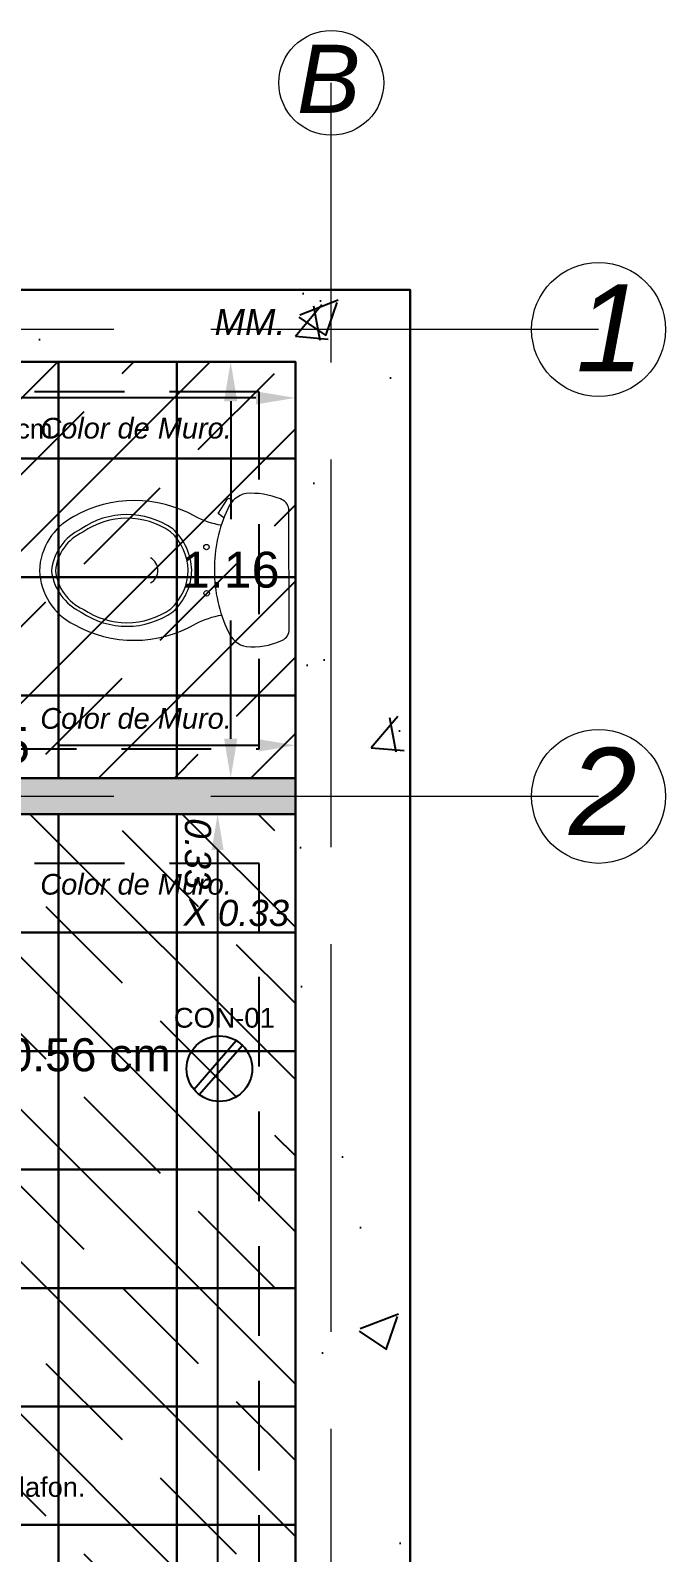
# Model space of a CAD drawing. Header units: millimetres. Extents: x 10930 to 21977, y 3784 to 7635.
# Drawn here: x 10971.637 to 10973.406, y 3818.699 to 3822.939 of the extents above; entities that cross this region are included whole.
import ezdxf

# ---------------------------------------------------------------- set-up
doc = ezdxf.new("R2010")
doc.units = ezdxf.units.MM
doc.linetypes.add('ACAD_ISO02W100', pattern=[15, 12, -3])
doc.linetypes.add('X-BB-NEW$0$HIDDEN2', pattern=[0.1875, 0.125, -0.0625])
for name, color, linetype, lineweight in [('CONTACTOS', 116, 'Continuous', 18), ('COTAS', 116, 'ACAD_ISO02W100', 20), ('LUMINARIAS', 3, 'Continuous', 18), ('MURO DUROCK', 61, 'Continuous', 25), ('PLAFON', 94, 'Continuous', 25)]:
    doc.layers.add(name, color=color, linetype=linetype, lineweight=lineweight)
for name, color, linetype in [('MEDIDAS.', 75, 'Continuous'), ('MUROS - ARQ.', 116, 'Continuous'), ('MUROS ACABADO.', 60, 'Continuous'), ('PISO PATIO PUBLICO', 81, 'Continuous')]:
    doc.layers.add(name, color=color, linetype=linetype)
doc.layers.add('MUEBLES', color=7, linetype='Continuous', lineweight=18, true_color=0xadff5c)
doc.styles.get("Standard").update_dxf_attribs({"font": 'arial.ttf'})
doc.dimstyles.get("Standard").update_dxf_attribs({"dimtxt": 0.15, "dimasz": 0.18, "dimexe": 0.18, "dimexo": 0.0625, "dimgap": 0.09, "dimtad": 0, "dimtih": 1, "dimtoh": 1, "dimzin": 0, "dimdsep": 46, "dimtxsty": 'Standard', "dimblk2": 'ARCHTICK', "dimcen": 0.09, "dimadec": 0, "dimazin": 0, "dimtfac": 1, "dimtofl": 0, "dimtmove": 0, "dimatfit": 3, "dimfxl": 1, "dimtolj": 1, "dimtzin": 0, "dimarcsym": 0})

# ---------------------------------------------------------------- blocks, each defined once
blk = doc.blocks.new('*D152')
at = {"layer": 'Defpoints', "color": 0, "transparency": 16777216}
for p in [(10970.62504958172, 3820.947300130962), (10972.37504958172, 3820.947300130962), (10972.37504958172, 3820.947300130962)]:
    blk.add_point(p, dxfattribs=at)
at = {"layer": 'MEDIDAS.', "color": 0, "lineweight": -2, "transparency": 16777216}
for p, q in [((10970.72504958172, 3820.947300130962), (10971.28450387913, 3820.947300130962)), ((10972.27504958172, 3820.947300130962), (10971.71559528431, 3820.947300130962))]:
    blk.add_line(p, q, dxfattribs=at)
at = {"layer": 'MEDIDAS.', "color": 0, "transparency": 16777216}
for points in [[(10970.72504958172, 3820.963966797628), (10970.72504958172, 3820.930633464295), (10970.62504958172, 3820.947300130962)], [(10972.27504958172, 3820.963966797628), (10972.27504958172, 3820.930633464295), (10972.37504958172, 3820.947300130962)]]:
    blk.add_solid(points, dxfattribs=at)
at = {"layer": 'MEDIDAS.', "color": 0, "transparency": 16777216, "insert": (10971.50004958172, 3820.947300130962), "char_height": 0.1, "attachment_point": 5}
blk.add_mtext('\\A1;1.75', dxfattribs=at)
blk = doc.blocks.new('_ArchTick')
at = {"color": 0, "linetype": 'ByBlock', "const_width": 0.15}
blk.add_lwpolyline([(-0.5, -0.5), (0.5, 0.5)], dxfattribs=at)
blk = doc.blocks.new('*D154')
at = {"layer": 'Defpoints', "color": 0, "transparency": 16777216}
for p in [(10972.19490314787, 3822.01586480804), (10972.19490314787, 3820.85586480804), (10972.19490314787, 3820.85586480804)]:
    blk.add_point(p, dxfattribs=at)
at = {"layer": 'MEDIDAS.', "color": 0, "lineweight": -2, "transparency": 16777216}
for p, q in [((10972.19490314787, 3821.905864808039), (10972.19490314787, 3821.576922106812)), ((10972.19490314787, 3820.96586480804), (10972.19490314787, 3821.294807509268))]:
    blk.add_line(p, q, dxfattribs=at)
at = {"layer": 'MEDIDAS.', "color": 0, "transparency": 16777216}
for points in [[(10972.17656981454, 3821.905864808039), (10972.21323648121, 3821.905864808039), (10972.19490314787, 3822.01586480804)], [(10972.17656981454, 3820.96586480804), (10972.21323648121, 3820.96586480804), (10972.19490314787, 3820.85586480804)]]:
    blk.add_solid(points, dxfattribs=at)
at = {"layer": 'MEDIDAS.', "color": 0, "transparency": 16777216, "insert": (10972.19490314787, 3821.435864808042), "char_height": 0.1, "attachment_point": 5}
blk.add_mtext('\\A1;1.16', dxfattribs=at)
blk = doc.blocks.new('*D155')
at = {"layer": 'Defpoints', "color": 0, "transparency": 16777216}
for p in [(10969.49504958172, 3821.915127128236), (10972.37504958172, 3821.915127128236), (10972.37504958172, 3821.915127128236)]:
    blk.add_point(p, dxfattribs=at)
at = {"layer": 'MEDIDAS.', "color": 0, "lineweight": -2, "transparency": 16777216}
for p, q in [((10969.60504958172, 3821.915127128236), (10970.71421738527, 3821.915127128236)), ((10972.26504958172, 3821.915127128236), (10971.15588177817, 3821.915127128236))]:
    blk.add_line(p, q, dxfattribs=at)
at = {"layer": 'MEDIDAS.', "color": 0, "transparency": 16777216}
for points in [[(10969.60504958172, 3821.93346046157), (10969.60504958172, 3821.896793794903), (10969.49504958172, 3821.915127128236)], [(10972.26504958172, 3821.93346046157), (10972.26504958172, 3821.896793794903), (10972.37504958172, 3821.915127128236)]]:
    blk.add_solid(points, dxfattribs=at)
at = {"layer": 'MEDIDAS.', "color": 0, "transparency": 16777216, "insert": (10970.93504958172, 3821.915127128236), "char_height": 0.1, "attachment_point": 5}
blk.add_mtext('\\A1;2.88', dxfattribs=at)
blk = doc.blocks.new('*D157')
at = {"layer": 'Defpoints', "color": 0, "transparency": 16777216}
for p in [(10972.37504958172, 3820.75586480804), (10972.15854647204, 3811.79586480804), (10972.37504958172, 3811.79586480804)]:
    blk.add_point(p, dxfattribs=at)
at = {"layer": 'MEDIDAS.', "color": 0, "lineweight": -2, "transparency": 16777216}
for p, q in [((10972.37504958172, 3820.75586480804), (10972.15854647204, 3820.75586480804)), ((10972.15854647204, 3820.65586480804), (10972.15854647204, 3816.416922106812)), ((10972.15854647204, 3811.89586480804), (10972.15854647204, 3816.134807509268)), ((10972.37504958172, 3811.79586480804), (10972.15854647204, 3811.79586480804))]:
    blk.add_line(p, q, dxfattribs=at)
at = {"layer": 'MEDIDAS.', "color": 0, "transparency": 16777216}
for points in [[(10972.14187980538, 3820.65586480804), (10972.17521313871, 3820.65586480804), (10972.15854647204, 3820.75586480804)], [(10972.14187980538, 3811.89586480804), (10972.17521313871, 3811.89586480804), (10972.15854647204, 3811.79586480804)]]:
    blk.add_solid(points, dxfattribs=at)
at = {"layer": 'MEDIDAS.', "color": 0, "transparency": 16777216, "insert": (10972.15854647204, 3816.275864808042), "char_height": 0.1, "attachment_point": 5}
blk.add_mtext('\\A1;8.96', dxfattribs=at)
blk = doc.blocks.new('wc verde')
at = {"layer": 'MUEBLES'}
for p, q in [((10974.74751721892, 3820.314728149844), (10974.75902292061, 3820.330760403904)), ((10974.75902292061, 3820.330760403904), (10974.79843064792, 3820.305335490269)), ((10974.80000126178, 3820.297790300282), (10974.79515009938, 3820.289326139354)), ((10974.43221186362, 3820.132696403868), (10974.77175056895, 3820.1337701251))]:
    blk.add_line(p, q, dxfattribs=at)
for centre in [(10974.53679295003, 3820.362873952675), (10974.66571581052, 3820.363281644673)]:
    blk.add_circle(centre, 0.007592139652524873, dxfattribs=at)
for centre, radius, start, end in [((10974.60726616293, 3820.651704487952), 0.1767602673601612, 92.42628552413993, 152.9977333550799), ((10974.61572722911, 3820.650819219127), 0.1448021591655239, 96.27936611239255, 154.8081575613832), ((10974.59341729118, 3820.651660693748), 0.1767602673601612, 27.36463764440468, 87.93608547539266), ((10974.58496199312, 3820.650721930404), 0.1448021591655239, 25.55421343815168, 84.08300488712001), ((10974.61245411068, 3820.653052512463), 0.1310551231680252, 95.4860224522536, 155.8243406124803), ((10974.58822092157, 3820.652975879992), 0.1310551231680252, 24.53803038713623, 84.87634854735184), ((10974.75026275927, 3820.56413982572), 0.3441744163439414, 150.8172459023157, 209.5451250971668), ((10974.66934853416, 3820.585066848845), 0.2243291290772405, 145.3988881209415, 214.9634828786612), ((10974.531757613, 3820.58463174589), 0.2243291290772405, 325.3988881209416, 34.96348287866124), ((10974.45097735966, 3820.563193397277), 0.3441744163439414, 330.8172459023157, 29.54512509716686), ((10974.66934853416, 3820.585066848845), 0.2143291290772496, 145.3988881209415, 214.7838582067856), ((10974.531757613, 3820.58463174589), 0.2143291290772496, 325.5785127927836, 34.96348287866124), ((10974.60069935622, 3820.538590906192), 0.04014276537901625, 209.5023881162917, 330.859982883311), ((10974.60494879014, 3820.566409620527), 0.1623064775255818, 222.616391690439, 268.6498643654286), ((10974.60494879014, 3820.566409620527), 0.1523064775255909, 222.8669001966863, 268.5492959196228), ((10974.59627406713, 3820.566382188503), 0.1523064775255909, 271.8130750799137, 317.4954708028698), ((10974.59627406713, 3820.566382188503), 0.1623064775255818, 271.7125066340814, 317.7459793090631), ((10974.24931740012, 3820.285904171666), 0.228886137452996, 8.850316468120342, 28.30226677447706), ((10974.95367240821, 3820.28813154933), 0.228886137452996, 152.0601042250581, 171.5120545313574), ((10974.59897996741, 3819.948961058796), 0.3921151428850082, 89.6574916493687, 115.4279067594164), ((10974.60614783928, 3819.948983725715), 0.3921151428850082, 64.93446424007078, 90.70487935026202), ((10974.45683450308, 3820.238418035356), 0.06978516571321444, 112.0682162855639, 168.9452278216392), ((10974.74645978285, 3820.239333915661), 0.06978516571321444, 11.41714317783201, 68.29415471393531), ((10974.7945403857, 3820.300589624388), 0.006136561174185083, 332.859666234755, 50.65797834597202), ((10974.59498219508, 3820.236855951834), 0.2071775578416881, 175.8638066700132, 202.9344978748527), ((10974.60832473324, 3820.236898144863), 0.2071775578416881, 337.4278731246817, 4.49856432952505), ((10974.76512174084, 3820.169869185635), 0.03670263660086361, 280.4052368935627, 340.0958112117652), ((10974.43861224974, 3820.168836666607), 0.03670263660086361, 200.2665597877368, 259.9571341059795)]:
    blk.add_arc(centre, radius, start, end, dxfattribs=at)
blk = doc.blocks.new('contactos verdes')
at = {"layer": 'CONTACTOS', "lineweight": -3}
for p, q in [((10972.09204737143, 3819.988532805853), (10972.21024865446, 3820.125003434982)), ((10972.10737024347, 3819.974697837567), (10972.22735955613, 3820.112210684398))]:
    blk.add_line(p, q, dxfattribs=at)
blk.add_circle((10972.16352792192, 3820.046621022685), 0.09125036660980475, dxfattribs=at)
at = {"layer": 'CONTACTOS', "color": 7}
blk.add_text('CON-01', height=0.05503624369423085, dxfattribs=at).set_placement((10972.03637485665, 3820.161042858427))
at = {"layer": 'CONTACTOS', "color": 124}
blk.add_text('h= 0.56 cm', height=0.09204336248979246, dxfattribs=at).set_placement((10971.38863584543, 3820.03940939862))
blk = doc.blocks.new('COTAS COLOR VERDE')
at = {"layer": 'COTAS', "ltscale": 0.09}
for points in [[(10972.47504958172, 3811.213733478573), (10972.47504958172, 3822.792661706981)], [(10973.21923315066, 3822.105577709002), (10968.53736998988, 3822.105577709002)], [(10973.21923315066, 3820.80508868964), (10968.53736998988, 3820.80508868964)]]:
    blk.add_lwpolyline(points, dxfattribs=at)
at = {"layer": 'COTAS', "color": 122}
for centre, radius in [((10972.47504958172, 3822.792661706981), 0.1458394031414434), ((10973.21923315066, 3822.105577709002), 0.1863993865534202), ((10973.21923315066, 3820.80508868964), 0.1863993865534202)]:
    blk.add_circle(centre, radius, dxfattribs=at)
at = {"layer": 'COTAS', "color": 122, "attachment_point": 1}
for s, insert, char_height in [('{\\fArial|b0|i1|c0|p34;B}', (10972.37916585372, 3822.898558776799), 0.1899815186262309), ('{\\fArial|b0|i1|c0|p34;1}', (10973.1565552963, 3822.231619767205), 0.2428180434479124), ('{\\fArial|b0|i1|c0|p34;2}', (10973.13677829604, 3820.940437219781), 0.2428180434479124)]:
    blk.add_mtext_dynamic_manual_height_columns(s, width=0.03032255829748465, gutter_width=8.818076655504683, heights=[0], dxfattribs=dict(at, insert=insert, char_height=char_height))
blk = doc.blocks.new('luminarias verdes')
at = {"layer": 'LUMINARIAS', "color": 122}
for s, p in [('h = 2.20 cm', (10971.30107040492, 3821.801851296226)), ('Nivel de Plafon.', (10971.26027873034, 3818.85437982439))]:
    blk.add_text(s, height=0.05420733958522961, dxfattribs=at).set_placement(p)
blk = doc.blocks.new('PISO VERDE')
at = {"layer": 'PISO PATIO PUBLICO'}
for points in [[(10971.38504958172, 3821.74586480804), (10971.38504958172, 3822.01586480804), (10971.71504958172, 3822.01586480804), (10971.71504958172, 3821.74586480804), (10971.38504958172, 3821.74586480804)], [(10971.71504958172, 3821.74586480804), (10971.71504958172, 3822.01586480804), (10972.04504958172, 3822.01586480804), (10972.04504958172, 3821.74586480804), (10971.71504958172, 3821.74586480804)], [(10972.04504958172, 3821.74586480804), (10972.04504958172, 3822.01586480804), (10972.37504958172, 3822.01586480804), (10972.37504958172, 3821.74586480804), (10972.04504958172, 3821.74586480804)], [(10971.38504958172, 3821.41586480804), (10971.38504958172, 3821.74586480804), (10971.71504958172, 3821.74586480804), (10971.71504958172, 3821.41586480804), (10971.38504958172, 3821.41586480804)], [(10971.71504958172, 3821.41586480804), (10971.71504958172, 3821.74586480804), (10972.04504958172, 3821.74586480804), (10972.04504958172, 3821.41586480804), (10971.71504958172, 3821.41586480804)], [(10972.04504958172, 3821.41586480804), (10972.04504958172, 3821.74586480804), (10972.37504958172, 3821.74586480804), (10972.37504958172, 3821.41586480804), (10972.04504958172, 3821.41586480804)], [(10971.38504958172, 3821.08586480804), (10971.38504958172, 3821.41586480804), (10971.71504958172, 3821.41586480804), (10971.71504958172, 3821.08586480804), (10971.38504958172, 3821.08586480804)], [(10971.71504958172, 3821.08586480804), (10971.71504958172, 3821.41586480804), (10972.04504958172, 3821.41586480804), (10972.04504958172, 3821.08586480804), (10971.71504958172, 3821.08586480804)], [(10972.04504958172, 3821.08586480804), (10972.04504958172, 3821.41586480804), (10972.37504958172, 3821.41586480804), (10972.37504958172, 3821.08586480804), (10972.04504958172, 3821.08586480804)], [(10971.38504958172, 3820.85586480804), (10971.38504958172, 3821.08586480804), (10971.71504958172, 3821.08586480804), (10971.71504958172, 3820.85586480804)], [(10971.71504958172, 3820.85586480804), (10971.71504958172, 3821.08586480804), (10972.04504958172, 3821.08586480804), (10972.04504958172, 3820.85586480804)], [(10972.04504958172, 3820.85586480804), (10972.04504958172, 3821.08586480804), (10972.37504958172, 3821.08586480804), (10972.37504958172, 3820.85586480804)], [(10971.38504958172, 3820.42586480804), (10971.38504958172, 3820.75586480804), (10971.71504958172, 3820.75586480804), (10971.71504958172, 3820.42586480804), (10971.38504958172, 3820.42586480804)], [(10971.71504958172, 3820.42586480804), (10971.71504958172, 3820.75586480804), (10972.04504958172, 3820.75586480804), (10972.04504958172, 3820.42586480804), (10971.71504958172, 3820.42586480804)], [(10972.04504958172, 3820.42586480804), (10972.04504958172, 3820.75586480804), (10972.37504958172, 3820.75586480804), (10972.37504958172, 3820.42586480804), (10972.04504958172, 3820.42586480804)], [(10971.38504958172, 3820.09586480804), (10971.38504958172, 3820.42586480804), (10971.71504958172, 3820.42586480804), (10971.71504958172, 3820.09586480804), (10971.38504958172, 3820.09586480804)], [(10971.71504958172, 3820.09586480804), (10971.71504958172, 3820.42586480804), (10972.04504958172, 3820.42586480804), (10972.04504958172, 3820.09586480804), (10971.71504958172, 3820.09586480804)], [(10972.04504958172, 3820.09586480804), (10972.04504958172, 3820.42586480804), (10972.37504958172, 3820.42586480804), (10972.37504958172, 3820.09586480804), (10972.04504958172, 3820.09586480804)], [(10971.38504958172, 3819.76586480804), (10971.38504958172, 3820.09586480804), (10971.71504958172, 3820.09586480804), (10971.71504958172, 3819.76586480804), (10971.38504958172, 3819.76586480804)], [(10971.71504958172, 3819.76586480804), (10971.71504958172, 3820.09586480804), (10972.04504958172, 3820.09586480804), (10972.04504958172, 3819.76586480804), (10971.71504958172, 3819.76586480804)], [(10972.04504958172, 3819.76586480804), (10972.04504958172, 3820.09586480804), (10972.37504958172, 3820.09586480804), (10972.37504958172, 3819.76586480804), (10972.04504958172, 3819.76586480804)], [(10971.38504958172, 3819.43586480804), (10971.38504958172, 3819.76586480804), (10971.71504958172, 3819.76586480804), (10971.71504958172, 3819.43586480804), (10971.38504958172, 3819.43586480804)], [(10971.71504958172, 3819.43586480804), (10971.71504958172, 3819.76586480804), (10972.04504958172, 3819.76586480804), (10972.04504958172, 3819.43586480804), (10971.71504958172, 3819.43586480804)], [(10972.04504958172, 3819.43586480804), (10972.04504958172, 3819.76586480804), (10972.37504958172, 3819.76586480804), (10972.37504958172, 3819.43586480804), (10972.04504958172, 3819.43586480804)], [(10971.38504958172, 3819.10586480804), (10971.38504958172, 3819.43586480804), (10971.71504958172, 3819.43586480804), (10971.71504958172, 3819.10586480804), (10971.38504958172, 3819.10586480804)], [(10971.71504958172, 3819.10586480804), (10971.71504958172, 3819.43586480804), (10972.04504958172, 3819.43586480804), (10972.04504958172, 3819.10586480804), (10971.71504958172, 3819.10586480804)], [(10972.04504958172, 3819.10586480804), (10972.04504958172, 3819.43586480804), (10972.37504958172, 3819.43586480804), (10972.37504958172, 3819.10586480804), (10972.04504958172, 3819.10586480804)], [(10971.38504958172, 3818.77586480804), (10971.38504958172, 3819.10586480804), (10971.71504958172, 3819.10586480804), (10971.71504958172, 3818.77586480804), (10971.38504958172, 3818.77586480804)], [(10971.71504958172, 3818.77586480804), (10971.71504958172, 3819.10586480804), (10972.04504958172, 3819.10586480804), (10972.04504958172, 3818.77586480804), (10971.71504958172, 3818.77586480804)], [(10972.04504958172, 3818.77586480804), (10972.04504958172, 3819.10586480804), (10972.37504958172, 3819.10586480804), (10972.37504958172, 3818.77586480804), (10972.04504958172, 3818.77586480804)], [(10971.38504958172, 3818.44586480804), (10971.38504958172, 3818.77586480804), (10971.71504958172, 3818.77586480804), (10971.71504958172, 3818.44586480804), (10971.38504958172, 3818.44586480804)], [(10971.71504958172, 3818.44586480804), (10971.71504958172, 3818.77586480804), (10972.04504958172, 3818.77586480804), (10972.04504958172, 3818.44586480804), (10971.71504958172, 3818.44586480804)], [(10972.04504958172, 3818.44586480804), (10972.04504958172, 3818.77586480804), (10972.37504958172, 3818.77586480804), (10972.37504958172, 3818.44586480804), (10972.04504958172, 3818.44586480804)]]:
    blk.add_lwpolyline(points, dxfattribs=at)
blk = doc.blocks.new('IMFOR DE PISO VERDE')
at = {"layer": 'PISO PATIO PUBLICO', "color": 61, "insert": (10972.14025618795, 3812.157246111374), "char_height": 0.07291732539227498, "attachment_point": 1, "rotation": 270}
blk.add_mtext_dynamic_manual_height_columns('{\\fArial|b0|i1|c0|p34;0.33}', width=3.702998878402042, gutter_width=12.5, heights=[0], dxfattribs=at)
at = {"layer": 'PISO PATIO PUBLICO', "color": 61, "char_height": 0.07291732539227498, "attachment_point": 1}
for s, insert in [('{\\fArial|b0|i1|c0|p34;X}', (10972.06420738725, 3811.93108817414)), ('{\\fArial|b0|i1|c0|p34;0.33}', (10972.15931679787, 3811.929614833446))]:
    blk.add_mtext_dynamic_manual_height_columns(s, width=3.702998878402042, gutter_width=12.5, heights=[0], dxfattribs=dict(at, insert=insert))

msp = doc.modelspace()

# ---------------------------------------------------------------- hatches: boundary and pattern name
at = {"layer": 'MURO DUROCK'}
h = msp.add_hatch(color=52, dxfattribs=at)
h.dxf.hatch_style = 1
h.paths.add_polyline_path([(10970.52504958172, 3821.25586480804), (10970.62504958172, 3821.25586480804), (10970.62504958172, 3820.85586480804), (10972.37504958172, 3820.85586480804), (10972.37504958172, 3820.75586480804), (10970.52504958172, 3820.75586480804)])
at = {"layer": 'MUROS ACABADO.'}
h = msp.add_hatch(dxfattribs=at)
h.set_pattern_fill('AR-CONC', color=50, scale=0.006)
h.set_pattern_definition([(49.99999999999999, (0, 0), (1.093108013976024, -0.09563451323341852), [0.1143, -1.2573]), (355, (0, 0), (-0.2114605285498161, 1.146341071434211), [0.09144000000000001, -1.00584350502]), (100.4514447, (0.091092042, -0.007969521), (0.8816474825421197, 1.050706511473171), [0.0971400528, -1.0685414676]), (46.18420000000002, (0, 0.3048), (1.626474245352779, -0.2522539675963629), [0.17145, -1.88595]), (96.63555760999996, (0.1355394, 0.283779), (1.424424804309018, 1.484556747586329), [0.14571013884, -1.60281364896]), (351.1841511700001, (0, 0.3048), (1.424424804389862, 1.484556747513196), [0.13715980242, -1.50875839152]), (21, (0.1524, 0.2286), (0.9096863476147949, -0.6135911891225256), [0.1143, -1.2573]), (326.0000000000001, (0.1524, 0.2286), (0.3708121700858825, 1.105127796733916), [0.09144000000000001, -1.00584]), (71.45144499999999, (0.2282071956, 0.1774674006), (1.280498515672297, 0.4915366133154315), [0.09714005280000002, -1.0685396256]), (37.50000000000001, (0, 0), (0.0185316195035509, 0.5073302332389187), [0, -0.9936480000000001, 0, -1.02108, 0, -1.00965]), (7.499999999999999, (0, 0), (0.4009179750618345, 0.6010834489087171), [0, -0.5821679999999999, 0, -0.970788, 0, -0.38481]), (327.5, (-0.339852, 0), (0.8135435710012284, -0.03437246395604066), [0, -0.381, 0, -1.18872, 0, -1.57734]), (317.5, (-0.492252, 0), (0.8887750883161083, 0.1525589461999982), [0, -0.4953, 0, -0.789432, 0, -1.12014])])
h.paths.add_polyline_path([(10969.29504958172, 3822.21586480804), (10972.69504958172, 3822.21586480804), (10972.69504958172, 3811.79586480804), (10972.37504958172, 3811.79586480804), (10972.37504958172, 3822.01586480804), (10969.49504958172, 3822.01586480804), (10969.49504958172, 3811.795864808041), (10969.29504958172, 3811.795864808041)])
at = {"layer": 'PLAFON'}
h = msp.add_hatch(dxfattribs=at)
h.set_pattern_fill('JIS_STN_1E', color=61, scale=0.3)
h.set_pattern_definition([(45, (0, 0), (-0.2121320343559642, 0.2121320343559643), []), (45, (0.2115, 0), (-0.2121320343559642, 0.2121320343559643), [0.3, -0.15])])
h.paths.add_polyline_path([(10969.49504958172, 3822.01586480804), (10972.37504958172, 3822.01586480804), (10972.37504958172, 3820.85586480804), (10970.62504958172, 3820.85586480804), (10970.62504958172, 3821.25586480804), (10970.52504958172, 3821.25586480804), (10970.52504958172, 3820.75586480804), (10969.49504958172, 3820.755646002155)])
h = msp.add_hatch(dxfattribs=at)
h.set_pattern_fill('JIS_STN_1E', color=61, scale=0.3, angle=90)
h.set_pattern_definition([(135, (0, 0), (-0.2121320343559643, -0.2121320343559642), []), (135, (1.295063990098326e-17, 0.2115), (-0.2121320343559643, -0.2121320343559642), [0.3, -0.15])])
h.paths.add_polyline_path([(10969.49504958172, 3820.755646002155), (10972.37504958172, 3820.755646002155), (10972.37504958172, 3811.79586480804), (10969.49504958172, 3811.79586480804)])

# ---------------------------------------------------------------- linework, layer by layer
at = {"layer": 'MURO DUROCK'}
msp.add_lwpolyline([(10970.52504958172, 3821.25586480804), (10970.62504958172, 3821.25586480804), (10970.62504958172, 3820.85586480804), (10972.37504958172, 3820.85586480804), (10972.37504958172, 3820.75586480804), (10970.52504958172, 3820.75586480804), (10970.52504958172, 3821.25586480804)], dxfattribs=at)
at = {"layer": 'MUROS - ARQ.'}
msp.add_lwpolyline([(10972.37504958172, 3811.79586480804), (10972.69504958172, 3811.79586480804), (10972.69504958172, 3822.21586480804), (10969.29504958172, 3822.21586480804), (10969.29504958172, 3811.795864808041), (10969.49504958172, 3811.795864808041), (10969.49504958172, 3822.01586480804), (10972.37504958172, 3822.01586480804), (10972.37504958172, 3820.85586480804), (10970.62504958172, 3820.85586480804), (10970.62504958172, 3821.25586480804), (10970.52504958172, 3821.25586480804), (10970.52504958172, 3820.75586480804), (10972.37504958172, 3820.75586480804)], close=True, dxfattribs=at)
at = {"layer": 'MUROS ACABADO.'}
msp.add_lwpolyline([(10969.29504958172, 3822.21586480804), (10972.69504958172, 3822.21586480804), (10972.69504958172, 3811.79586480804), (10972.37504958172, 3811.79586480804), (10972.37504958172, 3822.01586480804), (10969.49504958172, 3822.01586480804), (10969.49504958172, 3811.795864808041), (10969.29504958172, 3811.795864808041), (10969.29504958172, 3822.21586480804)], dxfattribs=at)
at = {"layer": 'MUROS ACABADO.', "color": 30, "linetype": 'X-BB-NEW$0$HIDDEN2', "ltscale": 2}
msp.add_lwpolyline([(10972.27527460784, 3811.80278711314), (10972.27414007328, 3820.61840020487), (10970.44042279799, 3820.61840020487), (10970.44042279799, 3821.368639960292), (10970.76564744495, 3821.368639960292), (10970.76564744495, 3820.937927888905), (10972.27414007328, 3820.937927888905), (10972.27414007328, 3821.931533529747), (10970.44952485939, 3821.931533529747)], dxfattribs=at)
at = {"layer": 'PISO PATIO PUBLICO'}
for points in [[(10971.71504958172, 3820.75586480804), (10971.38504958172, 3820.75586480804)], [(10972.04504958172, 3820.75586480804), (10971.71504958172, 3820.75586480804)], [(10972.37504958172, 3820.75586480804), (10972.04504958172, 3820.75586480804)]]:
    msp.add_lwpolyline(points, dxfattribs=at)
at = {"layer": 'PLAFON', "color": 61}
for p, q in [((10969.49504958172, 3820.755646002155), (10972.37504958172, 3820.755646002155)), ((10972.37504958172, 3820.755646002155), (10972.37504958172, 3811.79586480804))]:
    msp.add_line(p, q, dxfattribs=at)
msp.add_lwpolyline([(10969.49504958172, 3822.01586480804), (10972.37504958172, 3822.01586480804), (10972.37504958172, 3820.85586480804), (10970.62504958172, 3820.85586480804), (10970.62504958172, 3821.25586480804), (10970.52504958172, 3821.25586480804), (10970.52504958172, 3820.75586480804), (10969.49504958172, 3820.755646002155), (10969.49504958172, 3822.01586480804)], dxfattribs=at)

# ---------------------------------------------------------------- block references
at = {"layer": 'CONTACTOS'}
msp.add_blockref('contactos verdes', (0, 0), dxfattribs=at)
at = {"layer": 'COTAS'}
msp.add_blockref('COTAS COLOR VERDE', (0, 0), dxfattribs=at)
at = {"layer": 'LUMINARIAS'}
msp.add_blockref('luminarias verdes', (0, 0), dxfattribs=at)
at = {"layer": 'MUEBLES', "rotation": 90}
msp.add_blockref('wc verde', (14792.49078741315, -7153.166116408242), dxfattribs=at)
at = {"layer": 'PISO PATIO PUBLICO'}
for name, p in [('PISO VERDE', (0, 0)), ('IMFOR DE PISO VERDE', (0, 8.58739077637074))]:
    msp.add_blockref(name, p, dxfattribs=at)

# ---------------------------------------------------------------- texts
at = {"layer": 'MUROS ACABADO.', "color": 61, "insert": (10972.14977061072, 3822.16284704073), "char_height": 0.07291732539227498, "attachment_point": 1}
msp.add_mtext_dynamic_manual_height_columns('{\\fArial|b0|i1|c0|p34;MM.}', width=3.702998878402042, gutter_width=12.5, heights=[0], dxfattribs=at)
at = {"layer": 'MUROS ACABADO.', "color": 30, "char_height": 0.05773302230751955, "attachment_point": 1}
for insert in [(10971.66471034116, 3821.859613166249), (10971.66471034116, 3821.051281952603), (10971.66471034116, 3820.589338275055)]:
    msp.add_mtext_dynamic_manual_height_columns('{\\fArial|b0|i1|c0|p34;Color de Muro.}', width=3.702998878402042, gutter_width=12.5, heights=[0], dxfattribs=dict(at, insert=insert))

# ---------------------------------------------------------------- dimensions: what is measured, and where the dimension line sits
at = {"layer": 'MEDIDAS.'}
for base, p1, p2, override, picture, middle in [((10972.37504958172, 3821.915127128236), (10969.49504958172, 3821.915127128236), (10972.37504958172, 3821.915127128236), {"dimtxt": 0.1, "dimasz": 0.11, "dimexe": 0, "dimexo": 0}, '*D155', (10970.93504958172, 3821.915127128236)), ((10972.37504958172, 3820.947300130962), (10970.62504958172, 3820.947300130962), (10972.37504958172, 3820.947300130962), {"dimtxt": 0.1, "dimasz": 0.1, "dimexe": 0, "dimexo": 0}, '*D152', (10971.50004958172, 3820.947300130962))]:
    dim = msp.add_linear_dim(base=base, p1=p1, p2=p2, dimstyle='Standard', override=override, dxfattribs=at)
    dim.commit()
    dim.dimension.update_dxf_attribs({"geometry": picture, "text_midpoint": middle, "dimtype": 160})
for base, p1, p2, override, picture, middle in [((10972.19490314787, 3820.85586480804), (10972.19490314787, 3822.01586480804), (10972.19490314787, 3820.85586480804), {"dimtxt": 0.1, "dimasz": 0.11, "dimexe": 0, "dimexo": 0}, '*D154', (10972.19490314787, 3821.435864808042)), ((10972.15854647204, 3811.79586480804), (10972.37504958172, 3820.75586480804), (10972.37504958172, 3811.79586480804), {"dimtxt": 0.1, "dimasz": 0.1, "dimexe": 0, "dimexo": 0}, '*D157', (10972.15854647204, 3816.275864808042))]:
    dim = msp.add_linear_dim(base=base, p1=p1, p2=p2, angle=90, dimstyle='Standard', override=override, dxfattribs=at)
    dim.commit()
    dim.dimension.update_dxf_attribs({"geometry": picture, "text_midpoint": middle, "dimtype": 160})

doc.saveas('drawing.dxf')
